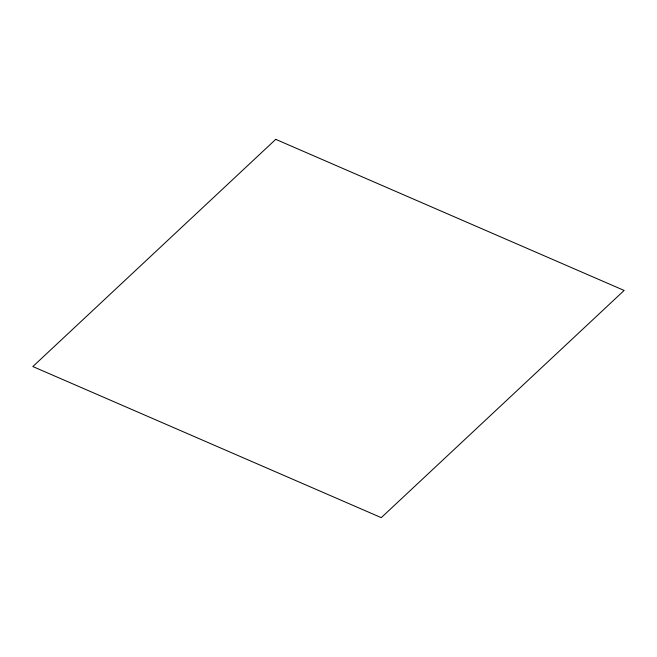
<?xml version="1.0" encoding="UTF-8"?>
<svg xmlns="http://www.w3.org/2000/svg" width="657" height="657" viewBox="0 0 657 657"><rect width="100%" height="100%" fill="white"/><g stroke="black" fill="none" stroke-linecap="round" stroke-linejoin="round"><path stroke-width="0.99" d="M275.735 139.35L32.85 366.549L381.265 517.65L624.15 290.451L275.735 139.35"/></g></svg>
